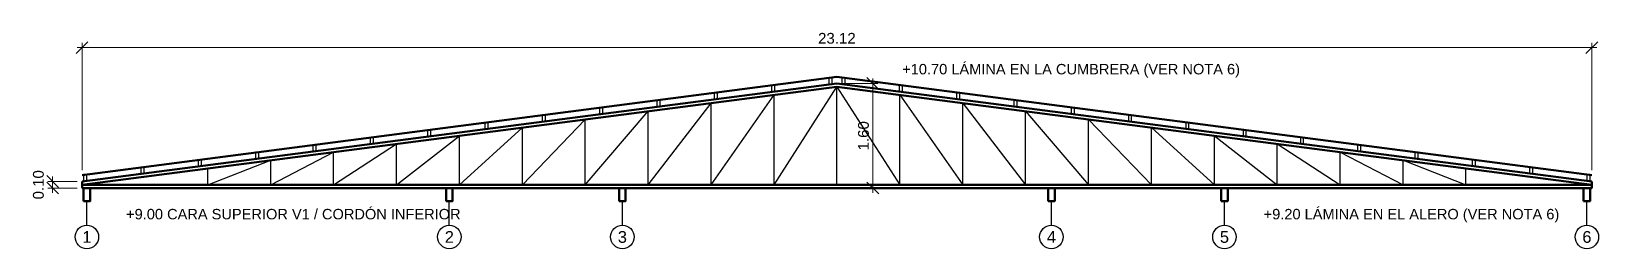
# Model space of a CAD drawing. Header units: metres. Extents: x -2 to 201, y -3 to 11.
# Drawn here: x 101.28 to 125.29, y 8.07 to 11.4 of the extents above; entities that cross this region are included whole.
import ezdxf
from ezdxf.enums import TextEntityAlignment as Align

# ---------------------------------------------------------------- set-up
doc = ezdxf.new("R2010")
doc.units = ezdxf.units.M
for name, color, linetype, lineweight in [('E-COTA', 7, 'Continuous', 18), ('E-DET', 7, 'Continuous', 50), ('E-REF', 7, 'Continuous', 25), ('E-TXT', 7, 'Continuous', 18)]:
    doc.layers.add(name, color=color, linetype=linetype, lineweight=lineweight)
doc.styles.add('ARIAL', font='arial.ttf')
doc.dimstyles.new('COTA-75', dxfattribs={"dimtxt": 0.165, "dimasz": 0.09, "dimexe": 0.075, "dimexo": 0.075, "dimgap": 0.06, "dimtad": 1, "dimzin": 0, "dimdsep": 46, "dimtxsty": 'ARIAL', "dimtsz": 0.09, "dimcen": 2.5, "dimdle": 0.075, "dimclrd": 7, "dimclre": 7, "dimclrt": 7, "dimazin": 3, "dimtfac": 1, "dimtmove": 0, "dimatfit": 3, "dimlwd": 18, "dimlwe": 13})

msp = doc.modelspace()

# ---------------------------------------------------------------- linework, layer by layer
at = {"layer": 'E-DET'}
for p, q in [((102.06, 9), (102.06, 9.1)), ((125.18, 9), (125.18, 9.1))]:
    msp.add_line(p, q, dxfattribs=at)
for points in [[(102.06, 9.2), (113.62, 10.703), (125.18, 9.2)], [(102.06, 9.1), (113.62, 10.603), (125.18, 9.1)], [(102.06, 9.05), (113.62, 10.553), (125.18, 9.05)]]:
    msp.add_lwpolyline(points, dxfattribs=at)
for points in [[(102.06, 9), (125.18, 9), (125.18, 9.05), (102.06, 9.05)], [(102.085, 8.8), (102.185, 8.8), (102.185, 9), (102.085, 9)], [(107.635, 8.8), (107.735, 8.8), (107.735, 9), (107.635, 9)], [(110.285, 8.8), (110.385, 8.8), (110.385, 9), (110.285, 9)], [(116.855, 8.8), (116.955, 8.8), (116.955, 9), (116.855, 9)], [(119.505, 8.8), (119.605, 8.8), (119.605, 9), (119.505, 9)], [(125.055, 8.8), (125.155, 8.8), (125.155, 9), (125.055, 9)]]:
    msp.add_lwpolyline(points, close=True, dxfattribs=at)
at = {"layer": 'E-REF'}
for p, q in [((111.693, 9.05), (112.657, 10.428)), ((112.657, 9.05), (113.62, 10.553)), ((112.657, 9.05), (112.657, 10.428)), ((113.62, 9.05), (113.62, 10.553)), ((113.62, 10.553), (114.583, 9.05)), ((114.583, 9.05), (114.583, 10.428)), ((114.583, 10.428), (115.547, 9.05)), ((109.767, 9.05), (110.73, 10.177)), ((110.73, 9.05), (111.693, 10.302)), ((110.73, 9.05), (110.73, 10.177)), ((111.693, 9.05), (111.693, 10.302)), ((115.547, 9.05), (115.547, 10.302)), ((115.547, 10.302), (116.51, 9.05)), ((116.51, 9.05), (116.51, 10.177)), ((116.51, 10.177), (117.473, 9.05)), ((107.84, 9.05), (108.803, 9.927)), ((108.803, 9.05), (109.767, 10.052)), ((108.803, 9.05), (108.803, 9.927)), ((109.767, 9.05), (109.767, 10.052)), ((117.473, 9.05), (117.473, 10.052)), ((117.473, 10.052), (118.437, 9.05)), ((118.437, 9.05), (118.437, 9.927)), ((118.437, 9.927), (119.4, 9.05)), ((105.913, 9.05), (106.877, 9.676)), ((106.877, 9.05), (107.84, 9.801)), ((106.877, 9.05), (106.877, 9.676)), ((107.84, 9.05), (107.84, 9.801)), ((119.4, 9.05), (119.4, 9.801)), ((119.4, 9.801), (120.363, 9.05)), ((120.363, 9.05), (120.363, 9.676)), ((120.363, 9.676), (121.327, 9.05)), ((103.987, 9.05), (104.95, 9.426)), ((104.95, 9.05), (105.913, 9.551)), ((104.95, 9.05), (104.95, 9.426)), ((105.913, 9.05), (105.913, 9.551)), ((121.327, 9.05), (121.327, 9.551)), ((121.327, 9.551), (122.29, 9.05)), ((122.29, 9.05), (122.29, 9.426)), ((122.29, 9.426), (123.253, 9.05)), ((103.987, 9.05), (103.987, 9.3)), ((123.253, 9.05), (123.253, 9.3)), ((102.135, 8.43), (102.135, 8.78)), ((107.685, 8.43), (107.685, 8.78)), ((110.335, 8.43), (110.335, 8.78)), ((116.905, 8.43), (116.905, 8.78)), ((119.555, 8.43), (119.555, 8.78)), ((125.105, 8.43), (125.105, 8.78))]:
    msp.add_line(p, q, dxfattribs=at)
for points in [[(112.617, 10.476), (112.667, 10.476), (112.667, 10.576), (112.617, 10.576)], [(113.495, 10.59), (113.545, 10.59), (113.545, 10.69), (113.495, 10.69)], [(113.695, 10.59), (113.745, 10.59), (113.745, 10.69), (113.695, 10.69)], [(114.573, 10.476), (114.623, 10.476), (114.623, 10.576), (114.573, 10.576)], [(110.862, 10.247), (110.912, 10.247), (110.912, 10.347), (110.862, 10.347)], [(111.74, 10.362), (111.79, 10.362), (111.79, 10.462), (111.74, 10.462)], [(115.45, 10.362), (115.5, 10.362), (115.5, 10.462), (115.45, 10.462)], [(116.328, 10.247), (116.378, 10.247), (116.378, 10.347), (116.328, 10.347)], [(109.107, 10.019), (109.157, 10.019), (109.157, 10.119), (109.107, 10.119)], [(109.984, 10.133), (110.034, 10.133), (110.034, 10.233), (109.984, 10.233)], [(117.206, 10.133), (117.256, 10.133), (117.256, 10.233), (117.206, 10.233)], [(118.083, 10.019), (118.133, 10.019), (118.133, 10.119), (118.083, 10.119)], [(107.351, 9.791), (107.401, 9.791), (107.401, 9.891), (107.351, 9.891)], [(108.229, 9.905), (108.279, 9.905), (108.279, 10.005), (108.229, 10.005)], [(118.961, 9.905), (119.011, 9.905), (119.011, 10.005), (118.961, 10.005)], [(119.839, 9.791), (119.889, 9.791), (119.889, 9.891), (119.839, 9.891)], [(105.596, 9.563), (105.646, 9.563), (105.646, 9.663), (105.596, 9.663)], [(106.473, 9.677), (106.523, 9.677), (106.523, 9.777), (106.473, 9.777)], [(120.717, 9.677), (120.767, 9.677), (120.767, 9.777), (120.717, 9.777)], [(121.594, 9.563), (121.644, 9.563), (121.644, 9.663), (121.594, 9.663)], [(103.84, 9.335), (103.89, 9.335), (103.89, 9.435), (103.84, 9.435)], [(104.718, 9.449), (104.768, 9.449), (104.768, 9.549), (104.718, 9.549)], [(122.472, 9.449), (122.522, 9.449), (122.522, 9.549), (122.472, 9.549)], [(123.35, 9.335), (123.4, 9.335), (123.4, 9.435), (123.35, 9.435)], [(102.085, 9.107), (102.135, 9.107), (102.135, 9.207), (102.085, 9.207)], [(102.963, 9.221), (103.013, 9.221), (103.013, 9.321), (102.963, 9.321)], [(124.227, 9.221), (124.277, 9.221), (124.277, 9.321), (124.227, 9.321)], [(125.105, 9.107), (125.155, 9.107), (125.155, 9.207), (125.105, 9.207)]]:
    msp.add_lwpolyline(points, close=True, dxfattribs=at)
for centre in [(102.135, 8.25), (107.685, 8.25), (110.335, 8.25), (116.905, 8.25), (119.555, 8.25), (125.105, 8.25)]:
    msp.add_circle(centre, 0.18, dxfattribs=at)

# ---------------------------------------------------------------- texts
at = {"layer": 'E-TXT', "style": 'ARIAL'}
for s, p in [('+10.70 LÁMINA EN LA CUMBRERA (VER NOTA 6)', (114.62, 10.823)), ('+9.00 CARA SUPERIOR V1 / CORDÓN INFERIOR', (102.735, 8.6)), ('+9.20 LÁMINA EN EL ALERO (VER NOTA 6)', (120.155, 8.6))]:
    msp.add_text(s, height=0.16, dxfattribs=at).set_placement(p, align=Align.MIDDLE_LEFT)
for s, p in [('1', (102.135, 8.25)), ('2', (107.685, 8.25)), ('3', (110.335, 8.25)), ('4', (116.905, 8.25)), ('5', (119.555, 8.25)), ('6', (125.105, 8.25))]:
    msp.add_text(s, height=0.18, dxfattribs=at).set_placement(p, align=Align.MIDDLE_CENTER)

# ---------------------------------------------------------------- dimensions: what is measured, and where the dimension line sits
at = {"layer": 'E-COTA'}
msp.add_linear_dim(base=(102.06, 11.153), p1=(102.06, 9.2), p2=(125.18, 9.2), dimstyle='COTA-75', dxfattribs=at).render()
for base, p1, p2 in [((114.17, 9), (113.62, 9), (113.62, 10.603)), ((101.61, 9), (102.06, 9), (102.06, 9.1))]:
    msp.add_linear_dim(base=base, p1=p1, p2=p2, angle=90, dimstyle='COTA-75', dxfattribs=at).render()

doc.saveas('drawing.dxf')
